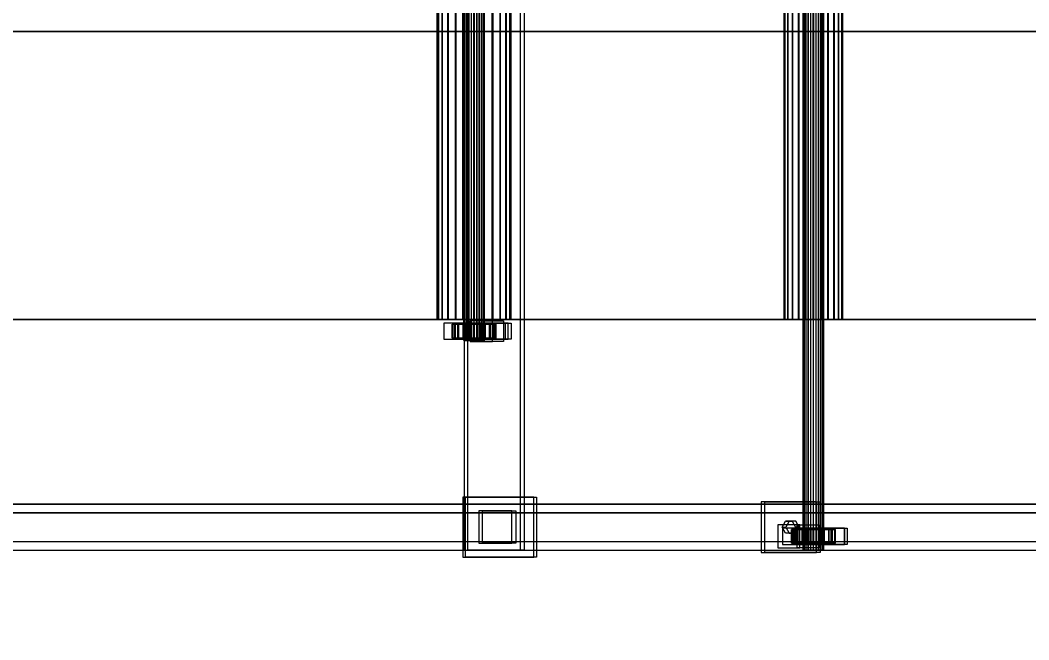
# Model space of a CAD drawing. Header units: millimetres. Extents: x -191664 to 191490, y -197311 to 10263.
# Drawn here: x 31141 to 32016, y -18528 to -17990 of the extents above; entities that cross this region are included whole.
import ezdxf

# ---------------------------------------------------------------- set-up
doc = ezdxf.new("R2010")
doc.units = ezdxf.units.MM
doc.layers.add('COTAS_INSTALACION_P', color=30, linetype='Continuous', lineweight=0)
doc.layers.add('superior_C03', color=7, linetype='Continuous', lineweight=0)
doc.dimstyles.new('PLANTA_100', dxfattribs={"dimtxt": 250, "dimasz": 150, "dimexe": 150, "dimexo": 80, "dimgap": 100, "dimtad": 1, "dimtih": 1, "dimtoh": 1, "dimdec": 1, "dimdsep": 46, "dimcen": 0.09, "dimclrd": 1, "dimclre": 1, "dimclrt": 1, "dimadec": 0, "dimazin": 0, "dimtfac": 1, "dimtdec": 4, "dimtofl": 0, "dimtmove": 0, "dimatfit": 3, "dimfxl": 1, "dimtolj": 1, "dimtzin": 0, "dimarcsym": 0})

# ---------------------------------------------------------------- blocks, each defined once
blk = doc.blocks.new('*D5')
at = {"layer": 'COTAS_INSTALACION_P', "color": 1, "lineweight": -2, "transparency": 16777216}
for p, q in [((-1000, -18080), (-1000, -25850)), ((60117.12, -18080), (60117.12, -25850)), ((-850, -25700), (59967.12, -25700))]:
    blk.add_line(p, q, dxfattribs=at)
at = {"layer": 'COTAS_INSTALACION_P', "color": 1, "transparency": 16777216}
for points in [[(-850, -25675), (-850, -25725), (-1000, -25700)], [(59967.12, -25675), (59967.12, -25725), (60117.12, -25700)]]:
    blk.add_solid(points, dxfattribs=at)
at = {"layer": 'Defpoints', "color": 0, "transparency": 16777216}
for p in [(-1000, -18000), (60117.12, -18000), (60117.12, -25700)]:
    blk.add_point(p, dxfattribs=at)

msp = doc.modelspace()

# ---------------------------------------------------------------- linework, layer by layer
at = {"layer": 'superior_C03', "color": 139, "true_color": 0x354b57}
for p, q in [((31525.75, -17550), (31525.75, -18450)), ((31528.98, -18450), (31528.98, -17550)), ((31574.67, -18450), (31574.67, -17550)), ((31577.91, -17550), (31577.91, -18450)), ((31517.81, -18253), (31508.17, -18253)), ((31508.17, -18253), (31508.17, -18267)), ((31521.1, -18253), (31508.17, -18253)), ((31563.9, -18253), (31517.67, -18253)), ((31517.67, -18253), (31517.67, -18267)), ((31520.37, -18253), (31517.67, -18253)), ((31517.81, -18267), (31517.81, -18253)), ((31517.81, -18253), (31530.73, -18253)), ((31520.37, -18267), (31520.37, -18253)), ((31520.37, -18253), (31566.59, -18253)), ((31521.1, -18267), (31521.1, -18253)), ((31521.1, -18253), (31530.73, -18253)), ((31530.73, -18253), (31530.73, -18267)), ((31550.42, -18251), (31531.16, -18251)), ((31531.16, -18251), (31531.16, -18269)), ((31540.85, -18251), (31531.16, -18251)), ((31548.62, -18253), (31538.99, -18253)), ((31538.99, -18253), (31538.99, -18267)), ((31551.92, -18253), (31538.99, -18253)), ((31540.85, -18269), (31540.85, -18251)), ((31540.85, -18251), (31560.11, -18251)), ((31548.62, -18267), (31548.62, -18253)), ((31548.62, -18253), (31561.55, -18253)), ((31550.42, -18269), (31550.42, -18251)), ((31550.42, -18251), (31560.11, -18251)), ((31551.92, -18267), (31551.92, -18253)), ((31551.92, -18253), (31561.55, -18253)), ((31560.11, -18251), (31560.11, -18269)), ((31561.55, -18253), (31561.55, -18267)), ((31563.9, -18267), (31563.9, -18253)), ((31563.9, -18253), (31566.59, -18253)), ((31566.59, -18253), (31566.59, -18267)), ((31508.17, -18267), (31517.81, -18267)), ((31508.17, -18267), (31521.1, -18267)), ((31517.67, -18267), (31563.9, -18267)), ((31517.67, -18267), (31520.37, -18267)), ((31530.73, -18267), (31517.81, -18267)), ((31566.59, -18267), (31520.37, -18267)), ((31530.73, -18267), (31521.1, -18267)), ((31531.16, -18269), (31550.42, -18269)), ((31540.85, -18269), (31531.16, -18269)), ((31538.99, -18267), (31548.62, -18267)), ((31538.99, -18267), (31551.92, -18267)), ((31560.11, -18269), (31540.85, -18269)), ((31561.55, -18267), (31548.62, -18267)), ((31560.11, -18269), (31550.42, -18269)), ((31561.55, -18267), (31551.92, -18267)), ((31566.59, -18267), (31563.9, -18267)), ((32067.36, -18410), (30911.7, -18410)), ((30922.47, -18410), (32078.14, -18410)), ((32157.58, -18410), (31001.92, -18410)), ((31015.38, -18410), (32171.05, -18410)), ((31586.42, -18404), (31524.78, -18404)), ((31524.78, -18404), (31524.78, -18456)), ((31526.94, -18404), (31524.78, -18404)), ((31526.94, -18456), (31526.94, -18404)), ((31526.94, -18404), (31588.57, -18404)), ((31586.42, -18456), (31586.42, -18404)), ((31586.42, -18404), (31588.57, -18404)), ((31588.57, -18404), (31588.57, -18456)), ((31831.48, -18408), (31783.33, -18408)), ((31783.33, -18408), (31783.33, -18452)), ((31786.56, -18408), (31783.33, -18408)), ((31786.56, -18452), (31786.56, -18408)), ((31786.56, -18408), (31834.71, -18408)), ((31831.48, -18452), (31831.48, -18408)), ((31831.48, -18408), (31834.71, -18408)), ((31834.71, -18408), (31834.71, -18452)), ((30917.03, -18417.5), (32164.26, -18417.5)), ((32164.37, -18417.5), (30917.14, -18417.5)), ((31567.35, -18416), (31538.46, -18416)), ((31538.46, -18416), (31538.46, -18444)), ((31541.69, -18416), (31538.46, -18416)), ((31541.69, -18444), (31541.69, -18416)), ((31541.69, -18416), (31570.58, -18416)), ((31567.35, -18444), (31567.35, -18416)), ((31567.35, -18416), (31570.58, -18416)), ((31570.58, -18416), (31570.58, -18444)), ((31817.03, -18428), (31797.77, -18428)), ((31797.77, -18428), (31797.77, -18448)), ((31814.58, -18428), (31797.77, -18428)), ((31814.58, -18448), (31814.58, -18428)), ((31814.58, -18428), (31833.84, -18428)), ((31817.03, -18448), (31817.03, -18428)), ((31817.03, -18428), (31833.84, -18428)), ((31833.84, -18428), (31833.84, -18448)), ((31813.5, -18431), (31801.94, -18431)), ((31801.94, -18431), (31801.94, -18445)), ((31813.26, -18431), (31801.94, -18431)), ((31855.79, -18431), (31811.48, -18431)), ((31811.48, -18431), (31811.48, -18445)), ((31813.64, -18431), (31811.48, -18431)), ((31813.26, -18445), (31813.26, -18431)), ((31813.26, -18431), (31824.81, -18431)), ((31813.5, -18445), (31813.5, -18431)), ((31813.5, -18431), (31824.81, -18431)), ((31813.64, -18445), (31813.64, -18431)), ((31813.64, -18431), (31857.94, -18431)), ((31824.81, -18431), (31824.81, -18445)), ((31844.32, -18431), (31832.76, -18431)), ((31832.76, -18431), (31832.76, -18445)), ((31844.07, -18431), (31832.76, -18431)), ((31844.07, -18445), (31844.07, -18431)), ((31844.07, -18431), (31855.63, -18431)), ((31844.32, -18445), (31844.32, -18431)), ((31844.32, -18431), (31855.63, -18431)), ((31855.63, -18431), (31855.63, -18445)), ((31855.79, -18445), (31855.79, -18431)), ((31855.79, -18431), (31857.94, -18431)), ((31857.94, -18431), (31857.94, -18445)), ((30917.03, -18442.5), (32164.26, -18442.5)), ((30917.14, -18442.5), (32164.37, -18442.5)), ((31538.46, -18444), (31567.35, -18444)), ((31538.46, -18444), (31541.69, -18444)), ((31570.58, -18444), (31541.69, -18444)), ((31570.58, -18444), (31567.35, -18444)), ((31801.94, -18445), (31813.5, -18445)), ((31801.94, -18445), (31813.26, -18445)), ((31811.48, -18445), (31855.79, -18445)), ((31811.48, -18445), (31813.64, -18445)), ((31824.81, -18445), (31813.26, -18445)), ((31824.81, -18445), (31813.5, -18445)), ((31857.94, -18445), (31813.64, -18445)), ((31832.76, -18445), (31844.32, -18445)), ((31832.76, -18445), (31844.07, -18445)), ((31855.63, -18445), (31844.07, -18445)), ((31855.63, -18445), (31844.32, -18445)), ((31857.94, -18445), (31855.79, -18445)), ((30911.7, -18450), (32067.36, -18450)), ((30922.47, -18450), (32078.14, -18450)), ((31001.92, -18450), (32157.58, -18450)), ((31015.38, -18450), (32171.05, -18450)), ((31525.75, -18450), (31574.67, -18450)), ((31525.75, -18450), (31528.98, -18450)), ((31577.91, -18450), (31528.98, -18450)), ((31577.91, -18450), (31574.67, -18450)), ((31783.33, -18452), (31831.48, -18452)), ((31783.33, -18452), (31786.56, -18452)), ((31834.71, -18452), (31786.56, -18452)), ((31797.77, -18448), (31817.03, -18448)), ((31797.77, -18448), (31814.58, -18448)), ((31833.84, -18448), (31814.58, -18448)), ((31833.84, -18448), (31817.03, -18448)), ((31834.71, -18452), (31831.48, -18452)), ((31524.78, -18456), (31586.42, -18456)), ((31524.78, -18456), (31526.94, -18456)), ((31588.57, -18456), (31526.94, -18456)), ((31588.57, -18456), (31586.42, -18456))]:
    msp.add_line(p, q, dxfattribs=at)
at = {"layer": 'superior_C03', "color": 9, "true_color": 0xbac6cb}
for p, q in [((31819.79, -18450), (31819.79, -17550)), ((31820.07, -18450), (31820.07, -17550)), ((31820.12, -18450), (31820.12, -17550)), ((31820.94, -18450), (31820.94, -17550)), ((31821.04, -18450), (31821.04, -17550)), ((31822.35, -18450), (31822.35, -17550)), ((31822.49, -18450), (31822.49, -17550)), ((31824.2, -18450), (31824.2, -17550)), ((31824.37, -18450), (31824.37, -17550)), ((31826.36, -18450), (31826.36, -17550)), ((31826.55, -18450), (31826.55, -17550)), ((31828.69, -18450), (31828.69, -17550)), ((31828.89, -18450), (31828.89, -17550)), ((31831.02, -18450), (31831.02, -17550)), ((31831.21, -18450), (31831.21, -17550)), ((31833.2, -18450), (31833.2, -17550)), ((31833.37, -18450), (31833.37, -17550)), ((31835.08, -18450), (31835.08, -17550)), ((31835.22, -18450), (31835.22, -17550)), ((31836.53, -18450), (31836.53, -17550)), ((31836.63, -18450), (31836.63, -17550)), ((31837.45, -17550), (31837.45, -18450)), ((31837.51, -18450), (31837.51, -17550)), ((31837.79, -18450), (31837.79, -17550)), ((31525.59, -18268), (31525.59, -17732)), ((31525.87, -18268), (31525.87, -17732)), ((31525.93, -18268), (31525.93, -17732)), ((31526.75, -18268), (31526.75, -17732)), ((31526.85, -18268), (31526.85, -17732)), ((31528.16, -18268), (31528.16, -17732)), ((31528.3, -18268), (31528.3, -17732)), ((31530.01, -18268), (31530.01, -17732)), ((31530.18, -18268), (31530.18, -17732)), ((31532.17, -18268), (31532.17, -17732)), ((31532.36, -18268), (31532.36, -17732)), ((31534.5, -18268), (31534.5, -17732)), ((31534.69, -18268), (31534.69, -17732)), ((31536.83, -18268), (31536.83, -17732)), ((31537.02, -18268), (31537.02, -17732)), ((31539.01, -18268), (31539.01, -17732)), ((31539.18, -18268), (31539.18, -17732)), ((31540.89, -18268), (31540.89, -17732)), ((31541.03, -18268), (31541.03, -17732)), ((31542.34, -18268), (31542.34, -17732)), ((31542.44, -18268), (31542.44, -17732)), ((31543.26, -17732), (31543.26, -18268)), ((31543.31, -18268), (31543.31, -17732)), ((31543.59, -18268), (31543.59, -17732)), ((31525.93, -18268), (31525.59, -18268)), ((31525.59, -18268), (31525.87, -18268)), ((31525.87, -18268), (31526.75, -18268)), ((31526.85, -18268), (31525.93, -18268)), ((31526.75, -18268), (31528.16, -18268)), ((31528.3, -18268), (31526.85, -18268)), ((31528.16, -18268), (31530.01, -18268)), ((31530.18, -18268), (31528.3, -18268)), ((31530.01, -18268), (31532.17, -18268)), ((31532.36, -18268), (31530.18, -18268)), ((31532.17, -18268), (31534.5, -18268)), ((31534.69, -18268), (31532.36, -18268)), ((31534.5, -18268), (31536.83, -18268)), ((31537.02, -18268), (31534.69, -18268)), ((31536.83, -18268), (31539.01, -18268)), ((31539.18, -18268), (31537.02, -18268)), ((31539.01, -18268), (31540.89, -18268)), ((31541.03, -18268), (31539.18, -18268)), ((31540.89, -18268), (31542.34, -18268)), ((31542.44, -18268), (31541.03, -18268)), ((31542.34, -18268), (31543.26, -18268)), ((31543.31, -18268), (31542.44, -18268)), ((31543.26, -18268), (31543.59, -18268)), ((31543.59, -18268), (31543.31, -18268)), ((31820.12, -18450), (31819.79, -18450)), ((31819.79, -18450), (31820.07, -18450)), ((31820.07, -18450), (31820.94, -18450)), ((31821.04, -18450), (31820.12, -18450)), ((31820.94, -18450), (31822.35, -18450)), ((31822.49, -18450), (31821.04, -18450)), ((31822.35, -18450), (31824.2, -18450)), ((31824.37, -18450), (31822.49, -18450)), ((31824.2, -18450), (31826.36, -18450)), ((31826.55, -18450), (31824.37, -18450)), ((31826.36, -18450), (31828.69, -18450)), ((31828.89, -18450), (31826.55, -18450)), ((31828.69, -18450), (31831.02, -18450)), ((31831.21, -18450), (31828.89, -18450)), ((31831.02, -18450), (31833.2, -18450)), ((31833.37, -18450), (31831.21, -18450)), ((31833.2, -18450), (31835.08, -18450)), ((31835.22, -18450), (31833.37, -18450)), ((31835.08, -18450), (31836.53, -18450)), ((31836.63, -18450), (31835.22, -18450)), ((31836.53, -18450), (31837.45, -18450)), ((31837.51, -18450), (31836.63, -18450)), ((31837.45, -18450), (31837.79, -18450)), ((31837.79, -18450), (31837.51, -18450))]:
    msp.add_line(p, q, dxfattribs=at)
at = {"layer": 'superior_C03', "color": 252, "true_color": 0x83939a}
for p, q in [((31502.59, -18250), (31502.59, -17750)), ((31503.6, -18250), (31503.6, -17750)), ((31503.78, -18250), (31503.78, -17750)), ((31506.71, -18250), (31506.71, -17750)), ((31507.06, -18250), (31507.06, -17750)), ((31511.72, -18250), (31511.72, -17750)), ((31512.21, -18250), (31512.21, -17750)), ((31518.29, -18250), (31518.29, -17750)), ((31518.9, -18250), (31518.9, -17750)), ((31525.98, -18250), (31525.98, -17750)), ((31526.65, -18250), (31526.65, -17750)), ((31534.24, -18250), (31534.24, -17750)), ((31534.94, -18250), (31534.94, -17750)), ((31542.54, -18250), (31542.54, -17750)), ((31543.21, -18250), (31543.21, -17750)), ((31550.29, -18250), (31550.29, -17750)), ((31550.89, -18250), (31550.89, -17750)), ((31556.97, -18250), (31556.97, -17750)), ((31557.47, -18250), (31557.47, -17750)), ((31562.13, -18250), (31562.13, -17750)), ((31562.48, -18250), (31562.48, -17750)), ((31565.41, -17750), (31565.41, -18250)), ((31565.59, -18250), (31565.59, -17750)), ((31566.59, -18250), (31566.59, -17750)), ((31803.39, -18250), (31803.39, -17750)), ((31804.18, -18250), (31804.18, -17750)), ((31804.33, -18250), (31804.33, -17750)), ((31806.65, -18250), (31806.65, -17750)), ((31806.93, -18250), (31806.93, -17750)), ((31810.63, -18250), (31810.63, -17750)), ((31811.02, -18250), (31811.02, -17750)), ((31815.85, -18250), (31815.85, -17750)), ((31816.33, -18250), (31816.33, -17750)), ((31821.95, -18250), (31821.95, -17750)), ((31822.48, -18250), (31822.48, -17750)), ((31828.51, -18250), (31828.51, -17750)), ((31829.06, -18250), (31829.06, -17750)), ((31835.09, -18250), (31835.09, -17750)), ((31835.63, -18250), (31835.63, -17750)), ((31841.25, -18250), (31841.25, -17750)), ((31841.73, -18250), (31841.73, -17750)), ((31846.55, -18250), (31846.55, -17750)), ((31846.94, -18250), (31846.94, -17750)), ((31850.64, -18250), (31850.64, -17750)), ((31850.92, -18250), (31850.92, -17750)), ((31853.25, -17750), (31853.25, -18250)), ((31853.39, -18250), (31853.39, -17750)), ((31854.19, -18250), (31854.19, -17750)), ((31503.78, -18250), (31502.59, -18250)), ((31502.59, -18250), (31503.6, -18250)), ((31503.6, -18250), (31506.71, -18250)), ((31507.06, -18250), (31503.78, -18250)), ((31506.71, -18250), (31511.72, -18250)), ((31512.21, -18250), (31507.06, -18250)), ((31511.72, -18250), (31518.29, -18250)), ((31518.9, -18250), (31512.21, -18250)), ((31518.29, -18250), (31525.98, -18250)), ((31526.65, -18250), (31518.9, -18250)), ((31525.98, -18250), (31534.24, -18250)), ((31534.94, -18250), (31526.65, -18250)), ((31534.24, -18250), (31542.54, -18250)), ((31543.21, -18250), (31534.94, -18250)), ((31542.54, -18250), (31550.29, -18250)), ((31550.89, -18250), (31543.21, -18250)), ((31550.29, -18250), (31556.97, -18250)), ((31557.47, -18250), (31550.89, -18250)), ((31556.97, -18250), (31562.13, -18250)), ((31562.48, -18250), (31557.47, -18250)), ((31562.13, -18250), (31565.41, -18250)), ((31565.59, -18250), (31562.48, -18250)), ((31565.41, -18250), (31566.59, -18250)), ((31566.59, -18250), (31565.59, -18250)), ((31804.33, -18250), (31803.39, -18250)), ((31803.39, -18250), (31804.18, -18250)), ((31804.18, -18250), (31806.65, -18250)), ((31806.93, -18250), (31804.33, -18250)), ((31806.65, -18250), (31810.63, -18250)), ((31811.02, -18250), (31806.93, -18250)), ((31810.63, -18250), (31815.85, -18250)), ((31816.33, -18250), (31811.02, -18250)), ((31815.85, -18250), (31821.95, -18250)), ((31822.48, -18250), (31816.33, -18250)), ((31821.95, -18250), (31828.51, -18250)), ((31829.06, -18250), (31822.48, -18250)), ((31828.51, -18250), (31835.09, -18250)), ((31835.63, -18250), (31829.06, -18250)), ((31835.09, -18250), (31841.25, -18250)), ((31841.73, -18250), (31835.63, -18250)), ((31841.25, -18250), (31846.55, -18250)), ((31846.94, -18250), (31841.73, -18250)), ((31846.55, -18250), (31850.64, -18250)), ((31850.92, -18250), (31846.94, -18250)), ((31850.64, -18250), (31853.25, -18250)), ((31853.39, -18250), (31850.92, -18250)), ((31853.25, -18250), (31854.19, -18250)), ((31854.19, -18250), (31853.39, -18250))]:
    msp.add_line(p, q, dxfattribs=at)
at = {"layer": 'superior_C03', "color": 139, "true_color": 0x345e4e}
for p, q in [((31524.36, -17750), (31524.36, -18000)), ((31525.98, -18000), (31525.98, -17750)), ((30580.57, -18000), (31524.36, -18000)), ((31525.98, -18000), (30582.18, -18000)), ((31524.36, -18000), (31524.36, -18250)), ((31524.36, -18000), (32468.15, -18000)), ((31525.98, -18250), (31525.98, -18000)), ((32469.77, -18000), (31525.98, -18000)), ((30580.57, -18250), (31524.36, -18250)), ((30582.18, -18250), (31525.98, -18250)), ((31524.36, -18250), (31525.98, -18250)), ((31524.36, -18250), (32468.15, -18250)), ((31525.98, -18250), (32469.77, -18250))]:
    msp.add_line(p, q, dxfattribs=at)
at = {"layer": 'superior_C03', "color": 251, "true_color": 0x586d65}
for p, q in [((36944.05, -18250), (27467.6, -18250)), ((27468.94, -18250), (36945.39, -18250))]:
    msp.add_line(p, q, dxfattribs=at)
at = {"layer": 'superior_C03', "color": 155, "true_color": 0x617580}
for p, q in [((31516.19, -18254), (31515.59, -18254)), ((31515.59, -18254), (31525.59, -18254)), ((31515.59, -18266), (31515.59, -18254)), ((31515.59, -18254), (31516.29, -18254)), ((31518.04, -18254), (31516.19, -18254)), ((31516.19, -18254), (31525.87, -18254)), ((31516.19, -18266), (31516.19, -18254)), ((31516.29, -18254), (31525.93, -18254)), ((31516.29, -18266), (31516.29, -18254)), ((31516.29, -18254), (31518.24, -18254)), ((31521.01, -18254), (31518.04, -18254)), ((31518.04, -18254), (31526.75, -18254)), ((31518.04, -18266), (31518.04, -18254)), ((31518.24, -18254), (31526.85, -18254)), ((31518.24, -18266), (31518.24, -18254)), ((31518.24, -18254), (31521.3, -18254)), ((31524.91, -18254), (31521.01, -18254)), ((31521.01, -18254), (31528.16, -18254)), ((31521.01, -18266), (31521.01, -18254)), ((31521.3, -18254), (31528.3, -18254)), ((31521.3, -18266), (31521.3, -18254)), ((31521.3, -18254), (31525.27, -18254)), ((31529.48, -18254), (31524.91, -18254)), ((31524.91, -18254), (31530.01, -18254)), ((31524.91, -18266), (31524.91, -18254)), ((31525.27, -18254), (31530.18, -18254)), ((31525.27, -18266), (31525.27, -18254)), ((31525.27, -18254), (31529.88, -18254)), ((31525.59, -18254), (31525.87, -18254)), ((31525.59, -18254), (31525.59, -18266)), ((31525.93, -18254), (31525.59, -18254)), ((31525.87, -18254), (31526.75, -18254)), ((31525.87, -18254), (31525.87, -18266)), ((31525.93, -18254), (31525.93, -18266)), ((31526.85, -18254), (31525.93, -18254)), ((31526.75, -18254), (31528.16, -18254)), ((31526.75, -18254), (31526.75, -18266)), ((31526.85, -18254), (31526.85, -18266)), ((31528.3, -18254), (31526.85, -18254)), ((31528.16, -18254), (31530.01, -18254)), ((31528.16, -18254), (31528.16, -18266)), ((31528.3, -18254), (31528.3, -18266)), ((31530.18, -18254), (31528.3, -18254)), ((31534.39, -18254), (31529.48, -18254)), ((31529.48, -18254), (31532.17, -18254)), ((31529.48, -18266), (31529.48, -18254)), ((31529.88, -18254), (31532.36, -18254)), ((31529.88, -18266), (31529.88, -18254)), ((31529.88, -18254), (31534.8, -18254)), ((31530.01, -18254), (31532.17, -18254)), ((31530.01, -18254), (31530.01, -18266)), ((31530.18, -18254), (31530.18, -18266)), ((31532.36, -18254), (31530.18, -18254)), ((31532.17, -18254), (31534.5, -18254)), ((31532.17, -18254), (31532.17, -18266)), ((31532.36, -18254), (31532.36, -18266)), ((31534.69, -18254), (31532.36, -18254)), ((31539.31, -18254), (31534.39, -18254)), ((31534.39, -18254), (31534.5, -18254)), ((31534.39, -18266), (31534.39, -18254)), ((31534.5, -18254), (31536.83, -18254)), ((31534.5, -18254), (31534.5, -18266)), ((31534.8, -18254), (31534.69, -18254)), ((31534.69, -18254), (31534.69, -18266)), ((31537.02, -18254), (31534.69, -18254)), ((31534.8, -18266), (31534.8, -18254)), ((31534.8, -18254), (31539.71, -18254)), ((31539.31, -18254), (31536.83, -18254)), ((31536.83, -18254), (31539.01, -18254)), ((31536.83, -18254), (31536.83, -18266)), ((31539.71, -18254), (31537.02, -18254)), ((31537.02, -18254), (31537.02, -18266)), ((31539.18, -18254), (31537.02, -18254)), ((31543.91, -18254), (31539.01, -18254)), ((31539.01, -18254), (31540.89, -18254)), ((31539.01, -18254), (31539.01, -18266)), ((31544.27, -18254), (31539.18, -18254)), ((31539.18, -18254), (31539.18, -18266)), ((31541.03, -18254), (31539.18, -18254)), ((31543.91, -18254), (31539.31, -18254)), ((31539.31, -18266), (31539.31, -18254)), ((31539.71, -18266), (31539.71, -18254)), ((31539.71, -18254), (31544.27, -18254)), ((31547.88, -18254), (31540.89, -18254)), ((31540.89, -18254), (31542.34, -18254)), ((31540.89, -18254), (31540.89, -18266)), ((31548.17, -18254), (31541.03, -18254)), ((31541.03, -18254), (31541.03, -18266)), ((31542.44, -18254), (31541.03, -18254)), ((31550.94, -18254), (31542.34, -18254)), ((31542.34, -18254), (31543.26, -18254)), ((31542.34, -18254), (31542.34, -18266)), ((31551.15, -18254), (31542.44, -18254)), ((31542.44, -18254), (31542.44, -18266)), ((31543.31, -18254), (31542.44, -18254)), ((31543.26, -18254), (31552.89, -18254)), ((31543.26, -18266), (31543.26, -18254)), ((31543.26, -18254), (31543.59, -18254)), ((31553, -18254), (31543.31, -18254)), ((31543.31, -18254), (31543.31, -18266)), ((31543.59, -18254), (31543.31, -18254)), ((31553.59, -18254), (31543.59, -18254)), ((31543.59, -18254), (31543.59, -18266)), ((31547.88, -18254), (31543.91, -18254)), ((31543.91, -18266), (31543.91, -18254)), ((31544.27, -18266), (31544.27, -18254)), ((31544.27, -18254), (31548.17, -18254)), ((31550.94, -18254), (31547.88, -18254)), ((31547.88, -18266), (31547.88, -18254)), ((31548.17, -18266), (31548.17, -18254)), ((31548.17, -18254), (31551.15, -18254)), ((31552.89, -18254), (31550.94, -18254)), ((31550.94, -18266), (31550.94, -18254)), ((31551.15, -18266), (31551.15, -18254)), ((31551.15, -18254), (31553, -18254)), ((31552.89, -18254), (31552.89, -18266)), ((31553.59, -18254), (31552.89, -18254)), ((31553, -18266), (31553, -18254)), ((31553, -18254), (31553.59, -18254)), ((31553.59, -18266), (31553.59, -18254)), ((31525.59, -18266), (31515.59, -18266)), ((31515.59, -18266), (31516.19, -18266)), ((31516.29, -18266), (31515.59, -18266)), ((31525.87, -18266), (31516.19, -18266)), ((31516.19, -18266), (31518.04, -18266)), ((31525.93, -18266), (31516.29, -18266)), ((31518.24, -18266), (31516.29, -18266)), ((31526.75, -18266), (31518.04, -18266)), ((31518.04, -18266), (31521.01, -18266)), ((31526.85, -18266), (31518.24, -18266)), ((31521.3, -18266), (31518.24, -18266)), ((31528.16, -18266), (31521.01, -18266)), ((31521.01, -18266), (31524.91, -18266)), ((31528.3, -18266), (31521.3, -18266)), ((31525.27, -18266), (31521.3, -18266)), ((31530.01, -18266), (31524.91, -18266)), ((31524.91, -18266), (31529.48, -18266)), ((31530.18, -18266), (31525.27, -18266)), ((31529.88, -18266), (31525.27, -18266)), ((31525.87, -18266), (31525.59, -18266)), ((31525.59, -18266), (31525.93, -18266)), ((31526.75, -18266), (31525.87, -18266)), ((31525.93, -18266), (31526.85, -18266)), ((31528.16, -18266), (31526.75, -18266)), ((31526.85, -18266), (31528.3, -18266)), ((31530.01, -18266), (31528.16, -18266)), ((31528.3, -18266), (31530.18, -18266)), ((31532.17, -18266), (31529.48, -18266)), ((31529.48, -18266), (31534.39, -18266)), ((31532.36, -18266), (31529.88, -18266)), ((31534.8, -18266), (31529.88, -18266)), ((31532.17, -18266), (31530.01, -18266)), ((31530.18, -18266), (31532.36, -18266)), ((31534.5, -18266), (31532.17, -18266)), ((31532.36, -18266), (31534.69, -18266)), ((31534.5, -18266), (31534.39, -18266)), ((31534.39, -18266), (31539.31, -18266)), ((31536.83, -18266), (31534.5, -18266)), ((31534.69, -18266), (31534.8, -18266)), ((31534.69, -18266), (31537.02, -18266)), ((31539.71, -18266), (31534.8, -18266)), ((31539.01, -18266), (31536.83, -18266)), ((31536.83, -18266), (31539.31, -18266)), ((31537.02, -18266), (31539.71, -18266)), ((31537.02, -18266), (31539.18, -18266)), ((31540.89, -18266), (31539.01, -18266)), ((31539.01, -18266), (31543.91, -18266)), ((31539.18, -18266), (31544.27, -18266)), ((31539.18, -18266), (31541.03, -18266)), ((31539.31, -18266), (31543.91, -18266)), ((31544.27, -18266), (31539.71, -18266)), ((31542.34, -18266), (31540.89, -18266)), ((31540.89, -18266), (31547.88, -18266)), ((31541.03, -18266), (31548.17, -18266)), ((31541.03, -18266), (31542.44, -18266)), ((31543.26, -18266), (31542.34, -18266)), ((31542.34, -18266), (31550.94, -18266)), ((31542.44, -18266), (31551.15, -18266)), ((31542.44, -18266), (31543.31, -18266)), ((31552.89, -18266), (31543.26, -18266)), ((31543.59, -18266), (31543.26, -18266)), ((31543.31, -18266), (31553, -18266)), ((31543.31, -18266), (31543.59, -18266)), ((31543.59, -18266), (31553.59, -18266)), ((31543.91, -18266), (31547.88, -18266)), ((31548.17, -18266), (31544.27, -18266)), ((31547.88, -18266), (31550.94, -18266)), ((31551.15, -18266), (31548.17, -18266)), ((31550.94, -18266), (31552.89, -18266)), ((31553, -18266), (31551.15, -18266)), ((31552.89, -18266), (31553.59, -18266)), ((31553.59, -18266), (31553, -18266)), ((31810.38, -18432), (31809.79, -18432)), ((31809.79, -18432), (31819.79, -18432)), ((31809.79, -18444), (31809.79, -18432)), ((31809.79, -18432), (31810.49, -18432)), ((31812.23, -18432), (31810.38, -18432)), ((31810.38, -18432), (31820.07, -18432)), ((31810.38, -18444), (31810.38, -18432)), ((31810.49, -18432), (31820.12, -18432)), ((31810.49, -18444), (31810.49, -18432)), ((31810.49, -18432), (31812.44, -18432)), ((31815.21, -18432), (31812.23, -18432)), ((31812.23, -18432), (31820.94, -18432)), ((31812.23, -18444), (31812.23, -18432)), ((31812.44, -18432), (31821.04, -18432)), ((31812.44, -18444), (31812.44, -18432)), ((31812.44, -18432), (31815.5, -18432)), ((31819.11, -18432), (31815.21, -18432)), ((31815.21, -18432), (31822.35, -18432)), ((31815.21, -18444), (31815.21, -18432)), ((31815.5, -18432), (31822.49, -18432)), ((31815.5, -18444), (31815.5, -18432)), ((31815.5, -18432), (31819.47, -18432)), ((31823.67, -18432), (31819.11, -18432)), ((31819.11, -18432), (31824.2, -18432)), ((31819.11, -18444), (31819.11, -18432)), ((31819.47, -18432), (31824.37, -18432)), ((31819.47, -18444), (31819.47, -18432)), ((31819.47, -18432), (31824.07, -18432)), ((31819.79, -18432), (31820.07, -18432)), ((31819.79, -18432), (31819.79, -18444)), ((31820.12, -18432), (31819.79, -18432)), ((31820.07, -18432), (31820.94, -18432)), ((31820.07, -18432), (31820.07, -18444)), ((31820.12, -18432), (31820.12, -18444)), ((31821.04, -18432), (31820.12, -18432)), ((31820.94, -18432), (31822.35, -18432)), ((31820.94, -18432), (31820.94, -18444)), ((31821.04, -18432), (31821.04, -18444)), ((31822.49, -18432), (31821.04, -18432)), ((31822.35, -18432), (31824.2, -18432)), ((31822.35, -18432), (31822.35, -18444)), ((31822.49, -18432), (31822.49, -18444)), ((31824.37, -18432), (31822.49, -18432)), ((31828.58, -18432), (31823.67, -18432)), ((31823.67, -18432), (31826.36, -18432)), ((31823.67, -18444), (31823.67, -18432)), ((31824.07, -18432), (31826.55, -18432)), ((31824.07, -18444), (31824.07, -18432)), ((31824.07, -18432), (31828.99, -18432)), ((31824.2, -18432), (31826.36, -18432)), ((31824.2, -18432), (31824.2, -18444)), ((31824.37, -18432), (31824.37, -18444)), ((31826.55, -18432), (31824.37, -18432)), ((31826.36, -18432), (31828.69, -18432)), ((31826.36, -18432), (31826.36, -18444)), ((31826.55, -18432), (31826.55, -18444)), ((31828.89, -18432), (31826.55, -18432)), ((31833.5, -18432), (31828.58, -18432)), ((31828.58, -18432), (31828.69, -18432)), ((31828.58, -18444), (31828.58, -18432)), ((31828.69, -18432), (31831.02, -18432)), ((31828.69, -18432), (31828.69, -18444)), ((31828.99, -18432), (31828.89, -18432)), ((31828.89, -18432), (31828.89, -18444)), ((31831.21, -18432), (31828.89, -18432)), ((31828.99, -18444), (31828.99, -18432)), ((31828.99, -18432), (31833.9, -18432)), ((31833.5, -18432), (31831.02, -18432)), ((31831.02, -18432), (31833.2, -18432)), ((31831.02, -18432), (31831.02, -18444)), ((31833.9, -18432), (31831.21, -18432)), ((31831.21, -18432), (31831.21, -18444)), ((31833.37, -18432), (31831.21, -18432)), ((31838.11, -18432), (31833.2, -18432)), ((31833.2, -18432), (31835.08, -18432)), ((31833.2, -18432), (31833.2, -18444)), ((31838.47, -18432), (31833.37, -18432)), ((31833.37, -18432), (31833.37, -18444)), ((31835.22, -18432), (31833.37, -18432)), ((31838.11, -18432), (31833.5, -18432)), ((31833.5, -18444), (31833.5, -18432)), ((31833.9, -18444), (31833.9, -18432)), ((31833.9, -18432), (31838.47, -18432)), ((31842.08, -18432), (31835.08, -18432)), ((31835.08, -18432), (31836.53, -18432)), ((31835.08, -18432), (31835.08, -18444)), ((31842.37, -18432), (31835.22, -18432)), ((31835.22, -18432), (31835.22, -18444)), ((31836.63, -18432), (31835.22, -18432)), ((31845.14, -18432), (31836.53, -18432)), ((31836.53, -18432), (31837.45, -18432)), ((31836.53, -18432), (31836.53, -18444)), ((31845.34, -18432), (31836.63, -18432)), ((31836.63, -18432), (31836.63, -18444)), ((31837.51, -18432), (31836.63, -18432)), ((31837.45, -18432), (31847.09, -18432)), ((31837.45, -18444), (31837.45, -18432)), ((31837.45, -18432), (31837.79, -18432)), ((31847.19, -18432), (31837.51, -18432)), ((31837.51, -18432), (31837.51, -18444)), ((31837.79, -18432), (31837.51, -18432)), ((31847.79, -18432), (31837.79, -18432)), ((31837.79, -18432), (31837.79, -18444)), ((31842.08, -18432), (31838.11, -18432)), ((31838.11, -18444), (31838.11, -18432)), ((31838.47, -18444), (31838.47, -18432)), ((31838.47, -18432), (31842.37, -18432)), ((31845.14, -18432), (31842.08, -18432)), ((31842.08, -18444), (31842.08, -18432)), ((31842.37, -18444), (31842.37, -18432)), ((31842.37, -18432), (31845.34, -18432)), ((31847.09, -18432), (31845.14, -18432)), ((31845.14, -18444), (31845.14, -18432)), ((31845.34, -18444), (31845.34, -18432)), ((31845.34, -18432), (31847.19, -18432)), ((31847.09, -18432), (31847.09, -18444)), ((31847.79, -18432), (31847.09, -18432)), ((31847.19, -18444), (31847.19, -18432)), ((31847.19, -18432), (31847.79, -18432)), ((31847.79, -18444), (31847.79, -18432)), ((31819.79, -18444), (31809.79, -18444)), ((31809.79, -18444), (31810.38, -18444)), ((31810.49, -18444), (31809.79, -18444)), ((31820.07, -18444), (31810.38, -18444)), ((31810.38, -18444), (31812.23, -18444)), ((31820.12, -18444), (31810.49, -18444)), ((31812.44, -18444), (31810.49, -18444)), ((31820.94, -18444), (31812.23, -18444)), ((31812.23, -18444), (31815.21, -18444)), ((31821.04, -18444), (31812.44, -18444)), ((31815.5, -18444), (31812.44, -18444)), ((31822.35, -18444), (31815.21, -18444)), ((31815.21, -18444), (31819.11, -18444)), ((31822.49, -18444), (31815.5, -18444)), ((31819.47, -18444), (31815.5, -18444)), ((31824.2, -18444), (31819.11, -18444)), ((31819.11, -18444), (31823.67, -18444)), ((31824.37, -18444), (31819.47, -18444)), ((31824.07, -18444), (31819.47, -18444)), ((31820.07, -18444), (31819.79, -18444)), ((31819.79, -18444), (31820.12, -18444)), ((31820.94, -18444), (31820.07, -18444)), ((31820.12, -18444), (31821.04, -18444)), ((31822.35, -18444), (31820.94, -18444)), ((31821.04, -18444), (31822.49, -18444)), ((31824.2, -18444), (31822.35, -18444)), ((31822.49, -18444), (31824.37, -18444)), ((31826.36, -18444), (31823.67, -18444)), ((31823.67, -18444), (31828.58, -18444)), ((31826.55, -18444), (31824.07, -18444)), ((31828.99, -18444), (31824.07, -18444)), ((31826.36, -18444), (31824.2, -18444)), ((31824.37, -18444), (31826.55, -18444)), ((31828.69, -18444), (31826.36, -18444)), ((31826.55, -18444), (31828.89, -18444)), ((31828.69, -18444), (31828.58, -18444)), ((31828.58, -18444), (31833.5, -18444)), ((31831.02, -18444), (31828.69, -18444)), ((31828.89, -18444), (31828.99, -18444)), ((31828.89, -18444), (31831.21, -18444)), ((31833.9, -18444), (31828.99, -18444)), ((31833.2, -18444), (31831.02, -18444)), ((31831.02, -18444), (31833.5, -18444)), ((31831.21, -18444), (31833.9, -18444)), ((31831.21, -18444), (31833.37, -18444)), ((31835.08, -18444), (31833.2, -18444)), ((31833.2, -18444), (31838.11, -18444)), ((31833.37, -18444), (31838.47, -18444)), ((31833.37, -18444), (31835.22, -18444)), ((31833.5, -18444), (31838.11, -18444)), ((31838.47, -18444), (31833.9, -18444)), ((31836.53, -18444), (31835.08, -18444)), ((31835.08, -18444), (31842.08, -18444)), ((31835.22, -18444), (31842.37, -18444)), ((31835.22, -18444), (31836.63, -18444)), ((31837.45, -18444), (31836.53, -18444)), ((31836.53, -18444), (31845.14, -18444)), ((31836.63, -18444), (31845.34, -18444)), ((31836.63, -18444), (31837.51, -18444)), ((31847.09, -18444), (31837.45, -18444)), ((31837.79, -18444), (31837.45, -18444)), ((31837.51, -18444), (31847.19, -18444)), ((31837.51, -18444), (31837.79, -18444)), ((31837.79, -18444), (31847.79, -18444)), ((31838.11, -18444), (31842.08, -18444)), ((31842.37, -18444), (31838.47, -18444)), ((31842.08, -18444), (31845.14, -18444)), ((31845.34, -18444), (31842.37, -18444)), ((31845.14, -18444), (31847.09, -18444)), ((31847.19, -18444), (31845.34, -18444)), ((31847.09, -18444), (31847.79, -18444)), ((31847.79, -18444), (31847.19, -18444))]:
    msp.add_line(p, q, dxfattribs=at)
at = {"layer": 'superior_C03', "color": 9, "true_color": 0xbdc8cc}
for p, q in [((31801.63, -18430), (31804.52, -18424.8)), ((31804.52, -18424.8), (31810.29, -18424.8)), ((31807.75, -18424.8), (31804.52, -18424.8)), ((31807.75, -18424.8), (31804.86, -18430)), ((31813.53, -18424.8), (31807.75, -18424.8)), ((31810.29, -18424.8), (31813.18, -18430)), ((31813.53, -18424.8), (31810.29, -18424.8)), ((31816.41, -18430), (31813.53, -18424.8)), ((31804.52, -18435.2), (31801.63, -18430)), ((31801.63, -18430), (31804.86, -18430)), ((31810.29, -18435.2), (31804.52, -18435.2)), ((31807.75, -18435.2), (31804.52, -18435.2)), ((31804.86, -18430), (31807.75, -18435.2)), ((31807.75, -18435.2), (31813.53, -18435.2)), ((31813.18, -18430), (31810.29, -18435.2)), ((31813.53, -18435.2), (31810.29, -18435.2)), ((31816.41, -18430), (31813.18, -18430)), ((31813.53, -18435.2), (31816.41, -18430))]:
    msp.add_line(p, q, dxfattribs=at)

# ---------------------------------------------------------------- dimensions: what is measured, and where the dimension line sits
at = {"layer": 'COTAS_INSTALACION_P'}
dim = msp.add_aligned_dim(p1=(-1000, -18000), p2=(60117.12, -18000), distance=-7700, text='<> P', dimstyle='PLANTA_100', dxfattribs=at)
dim.commit()
dim.dimension.update_dxf_attribs({"geometry": '*D5', "text_midpoint": (29558.56, -25700)})

doc.saveas('drawing.dxf')
